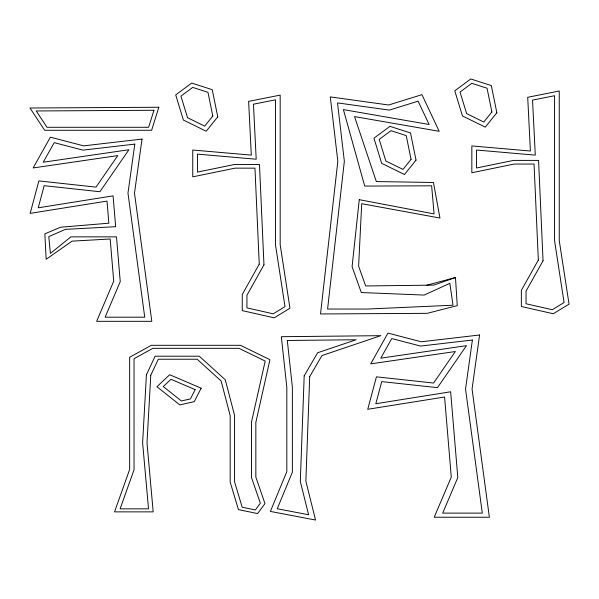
<?xml version="1.0" encoding="UTF-8"?>
<svg xmlns="http://www.w3.org/2000/svg" width="599" height="599" viewBox="0 0 599 599"><rect width="100%" height="100%" fill="white"/><g stroke="black" fill="none" stroke-linecap="round" stroke-linejoin="round"><path stroke-width="0.9" d="M455.472 277.524L433.781 285.124L365.682 285.963L358.614 266.166L361.714 203.69L439.951 218.043L433.459 182.478L376.322 181.564L354.533 116.588L439.187 131.301L421.943 94.664L388.646 104.997L330.296 96.911L337.836 161.273L320.517 313.966L427.162 313.337L457.262 305.632L455.472 277.524L426.817 285.214M304.195 375.813L300.301 481.439L308.612 514.736L277.247 508.768L292.364 472.177L292.364 387.066L287.295 340.472L356.113 339.753L317.627 352.759L304.195 375.813M309.705 376.606L305.857 481.154L315.553 520.029L270.389 511.434L286.824 471.638L286.824 387.209L281.328 336.705L380.814 335.672L321.977 355.551L309.705 376.606M146.418 374.757L142.614 442.886L148.522 508.843L120.122 508.843L134.034 469.773L134.034 358.711L152.857 348.326L239.001 348.326L265.192 361.062L251.468 422.16L251.468 477.478L260.355 503.227L255.354 509.966L242.191 507.233L234.568 481.851L234.568 415.414L225.261 379.744L199.317 356.203L155.134 356.203L146.418 374.757M150.768 375.288L147.002 442.856L153.179 511.868L114.536 511.868L129.661 469.406L129.661 357.259L151.322 345.301L240.386 345.301L269.932 359.67L255.848 422.392L255.848 477.118L264.99 503.609L257.585 513.59L238.432 509.607L230.188 482.158L230.188 415.684L221.143 381.001L197.146 359.228L158.308 359.228L150.768 375.288M359.258 199.677L352.085 266.69L361.309 292.544L424.182 295.075L449.842 283.312L453.024 305.22L367.202 309.047L327.586 309.047L344.35 161.266L337.514 102.908L389.35 110.096L418.117 101.164L429.101 124.495L343.399 109.602L364.709 186.079L431.647 185.81L434.08 213.91L359.258 199.677M134.812 144.112L127.976 193.103L144.741 317.193L105.125 317.193L120.242 281.627L116.498 236.86L70.899 236.86L50.398 253.407L48.781 236.642L65.418 229.357L115.652 226.684L113.069 195.858L38.246 207.808L44.169 185.683L99.898 191.732L128.927 149.728L43.225 162.232L54.21 142.644L82.976 150.139L134.812 144.112M142.03 139.073L134.49 193.11L151.809 321.319L96.649 321.319L113.713 281.186L110.186 238.994L72.037 241.15L46.168 259.27L44.843 233.835L60.559 227.231L108.861 223.187L107.011 201.084L30.175 213.356L38.868 180.92L96.005 187.12L117.793 155.59L33.14 167.945L50.383 137.186L83.68 145.857L142.03 139.073M472.379 340.037L465.543 389.028L482.307 513.111L442.691 513.111L457.808 477.545L450.635 391.783L375.813 403.733L381.735 381.608L437.465 387.658L466.494 345.653L380.792 358.157L391.776 338.57L420.543 346.065L472.379 340.037M479.597 334.998L472.057 389.036L489.376 517.244L434.215 517.244L451.279 477.104L444.578 397.01L367.741 409.282L376.434 376.838L433.571 383.046L455.36 351.516L370.706 363.87L387.95 333.104L421.247 341.782L479.597 334.998M153.95 110.268L148.619 127.288L47.014 127.288L36.217 110.965L153.95 110.268M158.84 107.251L151.622 130.282L44.685 130.282L29.95 108.007L158.84 107.251M195.162 389.649L190.4 398.941L181.392 400.971L163.25 386.542L170.962 379.279L195.162 389.649M201.144 388.197L194.233 401.659L179.812 404.909L156.945 386.722L169.682 374.719L201.144 388.197M259.247 264.159L242.266 294.453L242.266 310.619L274.185 317.837L289.968 308.238L280.175 244.721L280.175 95.106L248.622 101.388L251.31 155.119L192.751 150.027L192.751 176.84L235.078 168.147L254.964 168.147L259.247 264.159M263.964 264.863L246.945 295.225L246.945 307.871L273.196 313.809L285.004 306.621L275.495 244.946L275.495 99.816L253.452 104.204L256.2 159.229L197.438 154.115L197.438 172.1L234.471 164.493L259.479 164.493L263.964 264.863M538.336 260.063L521.347 290.365L521.347 306.523L553.274 313.741L569.05 304.142L559.256 240.626L559.256 91.011L527.712 97.293L530.4 151.023L471.84 145.939L471.84 172.752L514.167 164.051L534.046 164.051L538.336 260.063M543.046 260.767L526.027 291.129L526.027 303.775L552.278 309.713L564.086 302.525L554.577 240.85L554.577 95.72L532.533 100.108L535.289 155.134L476.519 150.027L476.519 168.005L513.56 160.397L538.568 160.397L543.046 260.767M212.795 116.056L204.708 126.127L187.539 117.696L180.95 96.132L192.721 87.409L207.965 92.313L212.795 116.056M217.759 116.85L206.198 131.241L183.376 120.032L175.702 94.912L191.687 83.066L212.233 89.678L217.759 116.85M411.056 159.334L402.97 169.405L385.808 160.974L379.212 139.402L390.982 130.687L406.227 135.591L411.056 159.334M416.028 160.128L404.46 174.519L381.638 163.31L373.963 138.182L389.949 126.344L410.495 132.956L416.028 160.128M491.876 111.961L483.79 122.031L466.628 113.6L460.032 92.036L471.81 83.313L487.054 88.218L491.876 111.961M496.848 112.762L485.28 127.145L462.458 115.936L454.783 90.816L470.769 78.971L491.322 85.582L496.848 112.762"/></g></svg>
